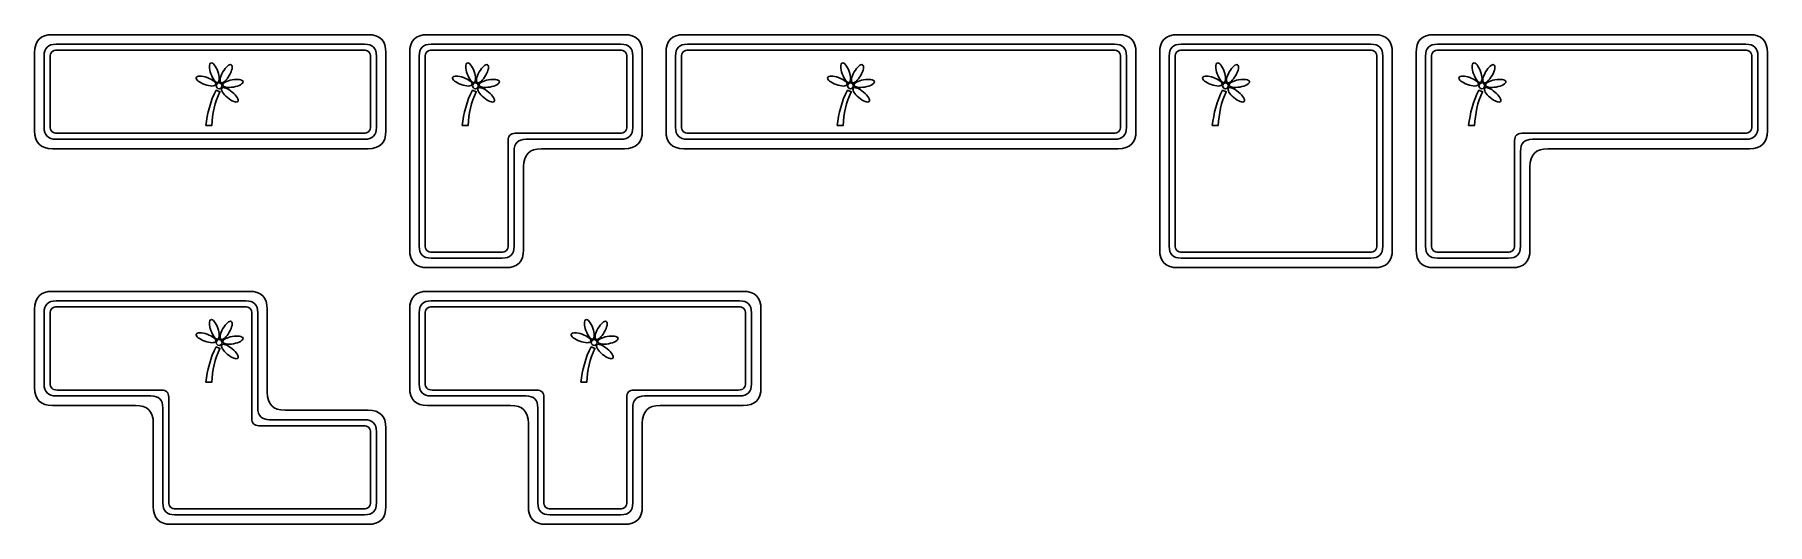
# Model space of a CAD drawing. Extents: x 4 to 296, y 4 to 86.
import ezdxf

# ---------------------------------------------------------------- set-up
doc = ezdxf.new("R2010")
doc.units = 0
doc.layers.add('CUT', color=1, linetype='CONTINUOUS')
doc.layers.add('RASTER', color=7, linetype='CONTINUOUS')

msp = doc.modelspace()

# ---------------------------------------------------------------- linework, layer by layer
at = {"layer": 'CUT'}
for points in [[(4, 83.4), (4.047, 84.103), (4.188, 84.713), (4.422, 85.228), (4.75, 85.65), (5.172, 85.978), (5.687, 86.213), (6.297, 86.353), (7, 86.4), (60.2, 86.4), (60.903, 86.353), (61.512, 86.213), (62.028, 85.978), (62.45, 85.65), (62.778, 85.228), (63.012, 84.713), (63.153, 84.103), (63.2, 83.4), (63.2, 70.2), (63.153, 69.497), (63.013, 68.888), (62.778, 68.372), (62.45, 67.95), (62.028, 67.622), (61.513, 67.388), (60.903, 67.247), (60.2, 67.2), (7, 67.2), (6.297, 67.247), (5.688, 67.388), (5.172, 67.622), (4.75, 67.95), (4.422, 68.372), (4.188, 68.888), (4.047, 69.497), (4, 70.2)], [(67.2, 83.4), (67.247, 84.103), (67.388, 84.713), (67.622, 85.228), (67.95, 85.65), (68.372, 85.978), (68.888, 86.213), (69.497, 86.353), (70.2, 86.4), (103.4, 86.4), (104.103, 86.353), (104.713, 86.213), (105.228, 85.978), (105.65, 85.65), (105.978, 85.228), (106.213, 84.713), (106.353, 84.103), (106.4, 83.4), (106.4, 70.2), (106.353, 69.497), (106.213, 68.888), (105.978, 68.372), (105.65, 67.95), (105.228, 67.622), (104.713, 67.388), (104.103, 67.247), (103.4, 67.2), (89.4, 67.2), (88.697, 67.153), (88.088, 67.013), (87.572, 66.778), (87.15, 66.45), (86.822, 66.028), (86.588, 65.513), (86.447, 64.903), (86.4, 64.2), (86.4, 50.2), (86.353, 49.497), (86.213, 48.888), (85.978, 48.372), (85.65, 47.95), (85.228, 47.622), (84.713, 47.388), (84.103, 47.247), (83.4, 47.2), (70.2, 47.2), (69.497, 47.247), (68.887, 47.388), (68.372, 47.622), (67.95, 47.95), (67.622, 48.372), (67.388, 48.888), (67.247, 49.497), (67.2, 50.2)], [(110.4, 83.4), (110.447, 84.103), (110.588, 84.713), (110.822, 85.228), (111.15, 85.65), (111.572, 85.978), (112.088, 86.213), (112.697, 86.353), (113.4, 86.4), (186.6, 86.4), (187.303, 86.353), (187.913, 86.213), (188.428, 85.978), (188.85, 85.65), (189.178, 85.228), (189.413, 84.713), (189.553, 84.103), (189.6, 83.4), (189.6, 70.2), (189.553, 69.497), (189.413, 68.888), (189.178, 68.372), (188.85, 67.95), (188.428, 67.622), (187.913, 67.388), (187.303, 67.247), (186.6, 67.2), (113.4, 67.2), (112.697, 67.247), (112.088, 67.388), (111.572, 67.622), (111.15, 67.95), (110.822, 68.372), (110.588, 68.888), (110.447, 69.497), (110.4, 70.2)], [(193.6, 83.4), (193.647, 84.103), (193.788, 84.713), (194.022, 85.228), (194.35, 85.65), (194.772, 85.978), (195.288, 86.213), (195.897, 86.353), (196.6, 86.4), (229.8, 86.4), (230.503, 86.353), (231.112, 86.213), (231.628, 85.978), (232.05, 85.65), (232.378, 85.228), (232.612, 84.713), (232.753, 84.103), (232.8, 83.4), (232.8, 50.2), (232.753, 49.497), (232.612, 48.888), (232.378, 48.372), (232.05, 47.95), (231.628, 47.622), (231.112, 47.388), (230.503, 47.247), (229.8, 47.2), (196.6, 47.2), (195.897, 47.247), (195.288, 47.388), (194.772, 47.622), (194.35, 47.95), (194.022, 48.372), (193.788, 48.888), (193.647, 49.497), (193.6, 50.2)], [(236.8, 83.4), (236.847, 84.103), (236.988, 84.713), (237.222, 85.228), (237.55, 85.65), (237.972, 85.978), (238.488, 86.213), (239.097, 86.353), (239.8, 86.4), (293, 86.4), (293.703, 86.353), (294.313, 86.213), (294.828, 85.978), (295.25, 85.65), (295.578, 85.228), (295.813, 84.713), (295.953, 84.103), (296, 83.4), (296, 70.2), (295.953, 69.497), (295.813, 68.888), (295.578, 68.372), (295.25, 67.95), (294.828, 67.622), (294.313, 67.388), (293.703, 67.247), (293, 67.2), (259, 67.2), (258.297, 67.153), (257.688, 67.013), (257.172, 66.778), (256.75, 66.45), (256.422, 66.028), (256.188, 65.513), (256.047, 64.903), (256, 64.2), (256, 50.2), (255.953, 49.497), (255.813, 48.888), (255.578, 48.372), (255.25, 47.95), (254.828, 47.622), (254.313, 47.388), (253.703, 47.247), (253, 47.2), (239.8, 47.2), (239.097, 47.247), (238.488, 47.388), (237.972, 47.622), (237.55, 47.95), (237.222, 48.372), (236.988, 48.888), (236.847, 49.497), (236.8, 50.2)], [(4, 40.2), (4.047, 40.903), (4.188, 41.513), (4.422, 42.028), (4.75, 42.45), (5.172, 42.778), (5.688, 43.013), (6.297, 43.153), (7, 43.2), (40.2, 43.2), (40.903, 43.153), (41.513, 43.013), (42.028, 42.778), (42.45, 42.45), (42.778, 42.028), (43.013, 41.513), (43.153, 40.903), (43.2, 40.2), (43.2, 26.2), (43.247, 25.497), (43.388, 24.888), (43.622, 24.372), (43.95, 23.95), (44.372, 23.622), (44.888, 23.388), (45.497, 23.247), (46.2, 23.2), (60.2, 23.2), (60.903, 23.153), (61.513, 23.013), (62.028, 22.778), (62.45, 22.45), (62.778, 22.028), (63.013, 21.513), (63.153, 20.903), (63.2, 20.2), (63.2, 7), (63.153, 6.297), (63.013, 5.688), (62.778, 5.172), (62.45, 4.75), (62.028, 4.422), (61.513, 4.188), (60.903, 4.047), (60.2, 4), (27, 4), (26.297, 4.047), (25.688, 4.188), (25.172, 4.422), (24.75, 4.75), (24.422, 5.172), (24.188, 5.688), (24.047, 6.297), (24, 7), (24, 21), (23.953, 21.703), (23.813, 22.313), (23.578, 22.828), (23.25, 23.25), (22.828, 23.578), (22.313, 23.813), (21.703, 23.953), (21, 24), (7, 24), (6.297, 24.047), (5.688, 24.188), (5.172, 24.422), (4.75, 24.75), (4.422, 25.172), (4.188, 25.688), (4.047, 26.297), (4, 27)], [(67.2, 40.2), (67.247, 40.903), (67.388, 41.513), (67.622, 42.028), (67.95, 42.45), (68.372, 42.778), (68.888, 43.013), (69.497, 43.153), (70.2, 43.2), (123.4, 43.2), (124.103, 43.153), (124.712, 43.013), (125.228, 42.778), (125.65, 42.45), (125.978, 42.028), (126.212, 41.513), (126.353, 40.903), (126.4, 40.2), (126.4, 27), (126.353, 26.297), (126.213, 25.688), (125.978, 25.172), (125.65, 24.75), (125.228, 24.422), (124.713, 24.188), (124.103, 24.047), (123.4, 24), (109.4, 24), (108.697, 23.953), (108.088, 23.813), (107.572, 23.578), (107.15, 23.25), (106.822, 22.828), (106.588, 22.313), (106.447, 21.703), (106.4, 21), (106.4, 7), (106.353, 6.297), (106.213, 5.688), (105.978, 5.172), (105.65, 4.75), (105.228, 4.422), (104.713, 4.188), (104.103, 4.047), (103.4, 4), (90.2, 4), (89.497, 4.047), (88.887, 4.188), (88.372, 4.422), (87.95, 4.75), (87.622, 5.172), (87.387, 5.688), (87.247, 6.297), (87.2, 7), (87.2, 21), (87.153, 21.703), (87.012, 22.313), (86.778, 22.828), (86.45, 23.25), (86.028, 23.578), (85.512, 23.813), (84.903, 23.953), (84.2, 24), (70.2, 24), (69.497, 24.047), (68.887, 24.188), (68.372, 24.422), (67.95, 24.75), (67.622, 25.172), (67.388, 25.688), (67.247, 26.297), (67.2, 27)]]:
    msp.add_lwpolyline(points, close=True, dxfattribs=at)
at = {"layer": 'RASTER'}
for points in [[(5.6, 82.8), (5.631, 83.269), (5.725, 83.675), (5.881, 84.019), (6.1, 84.3), (6.381, 84.519), (6.725, 84.675), (7.131, 84.769), (7.6, 84.8), (59.6, 84.8), (60.069, 84.769), (60.475, 84.675), (60.819, 84.519), (61.1, 84.3), (61.319, 84.019), (61.475, 83.675), (61.569, 83.269), (61.6, 82.8), (61.6, 70.8), (61.569, 70.331), (61.475, 69.925), (61.319, 69.581), (61.1, 69.3), (60.819, 69.081), (60.475, 68.925), (60.069, 68.831), (59.6, 68.8), (7.6, 68.8), (7.131, 68.831), (6.725, 68.925), (6.381, 69.081), (6.1, 69.3), (5.881, 69.581), (5.725, 69.925), (5.631, 70.331), (5.6, 70.8)], [(68.8, 82.8), (68.831, 83.269), (68.925, 83.675), (69.081, 84.019), (69.3, 84.3), (69.581, 84.519), (69.925, 84.675), (70.331, 84.769), (70.8, 84.8), (102.8, 84.8), (103.269, 84.769), (103.675, 84.675), (104.019, 84.519), (104.3, 84.3), (104.519, 84.019), (104.675, 83.675), (104.769, 83.269), (104.8, 82.8), (104.8, 70.8), (104.769, 70.331), (104.675, 69.925), (104.519, 69.581), (104.3, 69.3), (104.019, 69.081), (103.675, 68.925), (103.269, 68.831), (102.8, 68.8), (86.8, 68.8), (86.331, 68.769), (85.925, 68.675), (85.581, 68.519), (85.3, 68.3), (85.081, 68.019), (84.925, 67.675), (84.831, 67.269), (84.8, 66.8), (84.8, 50.8), (84.769, 50.331), (84.675, 49.925), (84.519, 49.581), (84.3, 49.3), (84.019, 49.081), (83.675, 48.925), (83.269, 48.831), (82.8, 48.8), (70.8, 48.8), (70.331, 48.831), (69.925, 48.925), (69.581, 49.081), (69.3, 49.3), (69.081, 49.581), (68.925, 49.925), (68.831, 50.331), (68.8, 50.8)], [(112, 82.8), (112.031, 83.269), (112.125, 83.675), (112.281, 84.019), (112.5, 84.3), (112.781, 84.519), (113.125, 84.675), (113.531, 84.769), (114, 84.8), (186, 84.8), (186.469, 84.769), (186.875, 84.675), (187.219, 84.519), (187.5, 84.3), (187.719, 84.019), (187.875, 83.675), (187.969, 83.269), (188, 82.8), (188, 70.8), (187.969, 70.331), (187.875, 69.925), (187.719, 69.581), (187.5, 69.3), (187.219, 69.081), (186.875, 68.925), (186.469, 68.831), (186, 68.8), (114, 68.8), (113.531, 68.831), (113.125, 68.925), (112.781, 69.081), (112.5, 69.3), (112.281, 69.581), (112.125, 69.925), (112.031, 70.331), (112, 70.8)], [(195.2, 82.8), (195.231, 83.269), (195.325, 83.675), (195.481, 84.019), (195.7, 84.3), (195.981, 84.519), (196.325, 84.675), (196.731, 84.769), (197.2, 84.8), (229.2, 84.8), (229.669, 84.769), (230.075, 84.675), (230.419, 84.519), (230.7, 84.3), (230.919, 84.019), (231.075, 83.675), (231.169, 83.269), (231.2, 82.8), (231.2, 50.8), (231.169, 50.331), (231.075, 49.925), (230.919, 49.581), (230.7, 49.3), (230.419, 49.081), (230.075, 48.925), (229.669, 48.831), (229.2, 48.8), (197.2, 48.8), (196.731, 48.831), (196.325, 48.925), (195.981, 49.081), (195.7, 49.3), (195.481, 49.581), (195.325, 49.925), (195.231, 50.331), (195.2, 50.8)], [(238.4, 82.8), (238.431, 83.269), (238.525, 83.675), (238.681, 84.019), (238.9, 84.3), (239.181, 84.519), (239.525, 84.675), (239.931, 84.769), (240.4, 84.8), (292.4, 84.8), (292.869, 84.769), (293.275, 84.675), (293.619, 84.519), (293.9, 84.3), (294.119, 84.019), (294.275, 83.675), (294.369, 83.269), (294.4, 82.8), (294.4, 70.8), (294.369, 70.331), (294.275, 69.925), (294.119, 69.581), (293.9, 69.3), (293.619, 69.081), (293.275, 68.925), (292.869, 68.831), (292.4, 68.8), (256.4, 68.8), (255.931, 68.769), (255.525, 68.675), (255.181, 68.519), (254.9, 68.3), (254.681, 68.019), (254.525, 67.675), (254.431, 67.269), (254.4, 66.8), (254.4, 50.8), (254.369, 50.331), (254.275, 49.925), (254.119, 49.581), (253.9, 49.3), (253.619, 49.081), (253.275, 48.925), (252.869, 48.831), (252.4, 48.8), (240.4, 48.8), (239.931, 48.831), (239.525, 48.925), (239.181, 49.081), (238.9, 49.3), (238.681, 49.581), (238.525, 49.925), (238.431, 50.331), (238.4, 50.8)], [(6.6, 82.6), (6.6, 71), (6.619, 70.719), (6.675, 70.475), (6.769, 70.269), (6.9, 70.1), (7.069, 69.969), (7.275, 69.875), (7.519, 69.819), (7.8, 69.8), (59.4, 69.8), (59.681, 69.819), (59.925, 69.875), (60.131, 69.969), (60.3, 70.1), (60.431, 70.269), (60.525, 70.475), (60.581, 70.719), (60.6, 71), (60.6, 82.6), (60.581, 82.881), (60.525, 83.125), (60.431, 83.331), (60.3, 83.5), (60.131, 83.631), (59.925, 83.725), (59.681, 83.781), (59.4, 83.8), (7.8, 83.8), (7.519, 83.781), (7.275, 83.725), (7.069, 83.631), (6.9, 83.5), (6.769, 83.331), (6.675, 83.125), (6.619, 82.881), (6.6, 82.6)], [(69.8, 82.6), (69.8, 51), (69.819, 50.719), (69.875, 50.475), (69.969, 50.269), (70.1, 50.1), (70.269, 49.969), (70.475, 49.875), (70.719, 49.819), (71, 49.8), (82.6, 49.8), (82.881, 49.819), (83.125, 49.875), (83.331, 49.969), (83.5, 50.1), (83.631, 50.269), (83.725, 50.475), (83.781, 50.719), (83.8, 51), (83.8, 68.6), (83.819, 68.881), (83.875, 69.125), (83.969, 69.331), (84.1, 69.5), (84.269, 69.631), (84.475, 69.725), (84.719, 69.781), (85, 69.8), (102.6, 69.8), (102.881, 69.819), (103.125, 69.875), (103.331, 69.969), (103.5, 70.1), (103.631, 70.269), (103.725, 70.475), (103.781, 70.719), (103.8, 71), (103.8, 82.6), (103.781, 82.881), (103.725, 83.125), (103.631, 83.331), (103.5, 83.5), (103.331, 83.631), (103.125, 83.725), (102.881, 83.781), (102.6, 83.8), (71, 83.8), (70.719, 83.781), (70.475, 83.725), (70.269, 83.631), (70.1, 83.5), (69.969, 83.331), (69.875, 83.125), (69.819, 82.881), (69.8, 82.6)], [(113, 82.6), (113, 71), (113.019, 70.719), (113.075, 70.475), (113.169, 70.269), (113.3, 70.1), (113.469, 69.969), (113.675, 69.875), (113.919, 69.819), (114.2, 69.8), (185.8, 69.8), (186.081, 69.819), (186.325, 69.875), (186.531, 69.969), (186.7, 70.1), (186.831, 70.269), (186.925, 70.475), (186.981, 70.719), (187, 71), (187, 82.6), (186.981, 82.881), (186.925, 83.125), (186.831, 83.331), (186.7, 83.5), (186.531, 83.631), (186.325, 83.725), (186.081, 83.781), (185.8, 83.8), (114.2, 83.8), (113.919, 83.781), (113.675, 83.725), (113.469, 83.631), (113.3, 83.5), (113.169, 83.331), (113.075, 83.125), (113.019, 82.881), (113, 82.6)], [(196.2, 82.6), (196.2, 51), (196.219, 50.719), (196.275, 50.475), (196.369, 50.269), (196.5, 50.1), (196.669, 49.969), (196.875, 49.875), (197.119, 49.819), (197.4, 49.8), (229, 49.8), (229.281, 49.819), (229.525, 49.875), (229.731, 49.969), (229.9, 50.1), (230.031, 50.269), (230.125, 50.475), (230.181, 50.719), (230.2, 51), (230.2, 82.6), (230.181, 82.881), (230.125, 83.125), (230.031, 83.331), (229.9, 83.5), (229.731, 83.631), (229.525, 83.725), (229.281, 83.781), (229, 83.8), (197.4, 83.8), (197.119, 83.781), (196.875, 83.725), (196.669, 83.631), (196.5, 83.5), (196.369, 83.331), (196.275, 83.125), (196.219, 82.881), (196.2, 82.6)], [(239.4, 82.6), (239.4, 51), (239.419, 50.719), (239.475, 50.475), (239.569, 50.269), (239.7, 50.1), (239.869, 49.969), (240.075, 49.875), (240.319, 49.819), (240.6, 49.8), (252.2, 49.8), (252.481, 49.819), (252.725, 49.875), (252.931, 49.969), (253.1, 50.1), (253.231, 50.269), (253.325, 50.475), (253.381, 50.719), (253.4, 51), (253.4, 68.6), (253.419, 68.881), (253.475, 69.125), (253.569, 69.331), (253.7, 69.5), (253.869, 69.631), (254.075, 69.725), (254.319, 69.781), (254.6, 69.8), (292.2, 69.8), (292.481, 69.819), (292.725, 69.875), (292.931, 69.969), (293.1, 70.1), (293.231, 70.269), (293.325, 70.475), (293.381, 70.719), (293.4, 71), (293.4, 82.6), (293.381, 82.881), (293.325, 83.125), (293.231, 83.331), (293.1, 83.5), (292.931, 83.631), (292.725, 83.725), (292.481, 83.781), (292.2, 83.8), (240.6, 83.8), (240.319, 83.781), (240.075, 83.725), (239.869, 83.631), (239.7, 83.5), (239.569, 83.331), (239.475, 83.125), (239.419, 82.881), (239.4, 82.6)], [(31.243, 79.192), (31.319, 79.297), (31.454, 79.372), (31.64, 79.416), (31.871, 79.43), (32.138, 79.413), (32.434, 79.366), (32.753, 79.288), (33.086, 79.18), (33.411, 79.049), (33.704, 78.904), (33.962, 78.749), (34.178, 78.59), (34.345, 78.431), (34.46, 78.277), (34.515, 78.134), (34.505, 78.004), (34.43, 77.899), (34.295, 77.824), (34.108, 77.78), (33.878, 77.766), (33.61, 77.783), (33.314, 77.83), (32.995, 77.907), (32.662, 78.015), (32.338, 78.147), (32.044, 78.292), (31.786, 78.447), (31.571, 78.606), (31.403, 78.764), (31.288, 78.918), (31.233, 79.062), (31.243, 79.192)], [(33.688, 81.637), (33.818, 81.647), (33.962, 81.592), (34.116, 81.477), (34.274, 81.309), (34.433, 81.094), (34.588, 80.836), (34.733, 80.542), (34.865, 80.218), (34.973, 79.885), (35.05, 79.566), (35.097, 79.27), (35.114, 79.002), (35.1, 78.772), (35.056, 78.585), (34.981, 78.45), (34.876, 78.375), (34.746, 78.365), (34.603, 78.42), (34.449, 78.535), (34.29, 78.702), (34.131, 78.918), (33.976, 79.176), (33.831, 79.469), (33.7, 79.794), (33.592, 80.127), (33.514, 80.446), (33.467, 80.742), (33.45, 81.009), (33.464, 81.24), (33.508, 81.426), (33.583, 81.561), (33.688, 81.637)], [(37.134, 81.336), (37.225, 81.243), (37.275, 81.097), (37.286, 80.906), (37.259, 80.676), (37.197, 80.416), (37.099, 80.132), (36.967, 79.832), (36.803, 79.522), (36.617, 79.226), (36.423, 78.962), (36.226, 78.735), (36.032, 78.55), (35.846, 78.412), (35.675, 78.326), (35.524, 78.297), (35.398, 78.329), (35.307, 78.422), (35.257, 78.568), (35.246, 78.759), (35.273, 78.988), (35.335, 79.249), (35.433, 79.533), (35.565, 79.833), (35.729, 80.142), (35.915, 80.439), (36.109, 80.703), (36.306, 80.93), (36.5, 81.115), (36.686, 81.252), (36.857, 81.338), (37.008, 81.368), (37.134, 81.336)], [(39.118, 78.503), (39.105, 78.373), (39.025, 78.241), (38.886, 78.11), (38.693, 77.983), (38.453, 77.863), (38.173, 77.756), (37.858, 77.664), (37.516, 77.591), (37.169, 77.542), (36.842, 77.521), (36.542, 77.526), (36.275, 77.556), (36.051, 77.61), (35.875, 77.686), (35.755, 77.783), (35.699, 77.9), (35.712, 78.029), (35.791, 78.161), (35.93, 78.293), (36.123, 78.42), (36.363, 78.539), (36.644, 78.646), (36.958, 78.739), (37.301, 78.812), (37.647, 78.86), (37.974, 78.881), (38.275, 78.876), (38.541, 78.846), (38.766, 78.792), (38.942, 78.717), (39.061, 78.619), (39.118, 78.503)], [(74.443, 79.192), (74.519, 79.297), (74.654, 79.372), (74.84, 79.416), (75.071, 79.43), (75.338, 79.413), (75.634, 79.366), (75.953, 79.288), (76.286, 79.18), (76.611, 79.049), (76.904, 78.904), (77.162, 78.749), (77.378, 78.59), (77.545, 78.431), (77.66, 78.277), (77.715, 78.134), (77.705, 78.004), (77.63, 77.899), (77.495, 77.824), (77.308, 77.78), (77.078, 77.766), (76.81, 77.783), (76.514, 77.83), (76.195, 77.907), (75.862, 78.015), (75.538, 78.147), (75.244, 78.292), (74.986, 78.447), (74.771, 78.606), (74.603, 78.764), (74.488, 78.918), (74.433, 79.062), (74.443, 79.192)], [(76.888, 81.637), (77.018, 81.647), (77.162, 81.592), (77.316, 81.477), (77.474, 81.309), (77.633, 81.094), (77.788, 80.836), (77.933, 80.542), (78.065, 80.218), (78.173, 79.885), (78.25, 79.566), (78.297, 79.27), (78.314, 79.002), (78.3, 78.772), (78.256, 78.585), (78.181, 78.45), (78.076, 78.375), (77.946, 78.365), (77.803, 78.42), (77.649, 78.535), (77.49, 78.702), (77.331, 78.918), (77.176, 79.176), (77.031, 79.469), (76.9, 79.794), (76.792, 80.127), (76.714, 80.446), (76.667, 80.742), (76.65, 81.009), (76.664, 81.24), (76.708, 81.426), (76.783, 81.561), (76.888, 81.637)], [(80.334, 81.336), (80.425, 81.243), (80.475, 81.097), (80.486, 80.906), (80.459, 80.676), (80.397, 80.416), (80.299, 80.132), (80.167, 79.832), (80.003, 79.522), (79.817, 79.226), (79.623, 78.962), (79.426, 78.735), (79.232, 78.55), (79.046, 78.412), (78.875, 78.326), (78.724, 78.297), (78.598, 78.329), (78.507, 78.422), (78.457, 78.568), (78.446, 78.759), (78.473, 78.988), (78.535, 79.249), (78.633, 79.533), (78.765, 79.833), (78.929, 80.142), (79.115, 80.439), (79.309, 80.703), (79.506, 80.93), (79.7, 81.115), (79.886, 81.252), (80.057, 81.338), (80.208, 81.368), (80.334, 81.336)], [(82.318, 78.503), (82.305, 78.373), (82.225, 78.241), (82.086, 78.11), (81.893, 77.983), (81.653, 77.863), (81.373, 77.756), (81.058, 77.664), (80.716, 77.591), (80.369, 77.542), (80.042, 77.521), (79.742, 77.526), (79.475, 77.556), (79.251, 77.61), (79.075, 77.686), (78.955, 77.783), (78.899, 77.9), (78.912, 78.029), (78.991, 78.161), (79.13, 78.293), (79.323, 78.42), (79.563, 78.539), (79.844, 78.646), (80.158, 78.739), (80.501, 78.812), (80.847, 78.86), (81.174, 78.881), (81.475, 78.876), (81.741, 78.846), (81.966, 78.792), (82.142, 78.717), (82.261, 78.619), (82.318, 78.503)], [(137.643, 79.192), (137.719, 79.297), (137.854, 79.372), (138.04, 79.416), (138.271, 79.43), (138.538, 79.413), (138.834, 79.366), (139.153, 79.288), (139.486, 79.18), (139.811, 79.049), (140.104, 78.904), (140.362, 78.749), (140.578, 78.59), (140.745, 78.431), (140.86, 78.277), (140.915, 78.134), (140.905, 78.004), (140.83, 77.899), (140.695, 77.824), (140.508, 77.78), (140.278, 77.766), (140.01, 77.783), (139.714, 77.83), (139.395, 77.907), (139.062, 78.015), (138.738, 78.147), (138.444, 78.292), (138.186, 78.447), (137.971, 78.606), (137.803, 78.764), (137.688, 78.918), (137.633, 79.062), (137.643, 79.192)], [(140.088, 81.637), (140.218, 81.647), (140.362, 81.592), (140.516, 81.477), (140.674, 81.309), (140.833, 81.094), (140.988, 80.836), (141.133, 80.542), (141.265, 80.218), (141.373, 79.885), (141.45, 79.566), (141.497, 79.27), (141.514, 79.002), (141.5, 78.772), (141.456, 78.585), (141.381, 78.45), (141.276, 78.375), (141.146, 78.365), (141.003, 78.42), (140.849, 78.535), (140.69, 78.702), (140.531, 78.918), (140.376, 79.176), (140.231, 79.469), (140.1, 79.794), (139.992, 80.127), (139.914, 80.446), (139.867, 80.742), (139.85, 81.009), (139.864, 81.24), (139.908, 81.426), (139.983, 81.561), (140.088, 81.637)], [(143.534, 81.336), (143.625, 81.243), (143.675, 81.097), (143.686, 80.906), (143.659, 80.676), (143.597, 80.416), (143.499, 80.132), (143.367, 79.832), (143.203, 79.522), (143.017, 79.226), (142.823, 78.962), (142.626, 78.735), (142.432, 78.55), (142.246, 78.412), (142.075, 78.326), (141.924, 78.297), (141.798, 78.329), (141.707, 78.422), (141.657, 78.568), (141.646, 78.759), (141.673, 78.988), (141.735, 79.249), (141.833, 79.533), (141.965, 79.833), (142.129, 80.142), (142.315, 80.439), (142.509, 80.703), (142.706, 80.93), (142.9, 81.115), (143.086, 81.252), (143.257, 81.338), (143.408, 81.368), (143.534, 81.336)], [(145.518, 78.503), (145.505, 78.373), (145.425, 78.241), (145.286, 78.11), (145.093, 77.983), (144.853, 77.863), (144.573, 77.756), (144.258, 77.664), (143.916, 77.591), (143.569, 77.542), (143.242, 77.521), (142.942, 77.526), (142.675, 77.556), (142.451, 77.61), (142.275, 77.686), (142.155, 77.783), (142.099, 77.9), (142.112, 78.029), (142.191, 78.161), (142.33, 78.293), (142.523, 78.42), (142.763, 78.539), (143.044, 78.646), (143.358, 78.739), (143.701, 78.812), (144.047, 78.86), (144.374, 78.881), (144.675, 78.876), (144.941, 78.846), (145.166, 78.792), (145.342, 78.717), (145.461, 78.619), (145.518, 78.503)], [(200.843, 79.192), (200.919, 79.297), (201.054, 79.372), (201.24, 79.416), (201.471, 79.43), (201.738, 79.413), (202.034, 79.366), (202.353, 79.288), (202.686, 79.18), (203.011, 79.049), (203.304, 78.904), (203.562, 78.749), (203.778, 78.59), (203.945, 78.431), (204.06, 78.277), (204.115, 78.134), (204.105, 78.004), (204.03, 77.899), (203.895, 77.824), (203.708, 77.78), (203.478, 77.766), (203.21, 77.783), (202.914, 77.83), (202.595, 77.907), (202.262, 78.015), (201.938, 78.147), (201.644, 78.292), (201.386, 78.447), (201.171, 78.606), (201.003, 78.764), (200.888, 78.918), (200.833, 79.062), (200.843, 79.192)], [(203.288, 81.637), (203.418, 81.647), (203.562, 81.592), (203.716, 81.477), (203.874, 81.309), (204.033, 81.094), (204.188, 80.836), (204.333, 80.542), (204.465, 80.218), (204.573, 79.885), (204.65, 79.566), (204.697, 79.27), (204.714, 79.002), (204.7, 78.772), (204.656, 78.585), (204.581, 78.45), (204.476, 78.375), (204.346, 78.365), (204.203, 78.42), (204.049, 78.535), (203.89, 78.702), (203.731, 78.918), (203.576, 79.176), (203.431, 79.469), (203.3, 79.794), (203.192, 80.127), (203.114, 80.446), (203.067, 80.742), (203.05, 81.009), (203.064, 81.24), (203.108, 81.426), (203.183, 81.561), (203.288, 81.637)], [(206.734, 81.336), (206.825, 81.243), (206.875, 81.097), (206.886, 80.906), (206.859, 80.676), (206.797, 80.416), (206.699, 80.132), (206.567, 79.832), (206.403, 79.522), (206.217, 79.226), (206.023, 78.962), (205.826, 78.735), (205.632, 78.55), (205.446, 78.412), (205.275, 78.326), (205.124, 78.297), (204.998, 78.329), (204.907, 78.422), (204.857, 78.568), (204.846, 78.759), (204.873, 78.988), (204.935, 79.249), (205.033, 79.533), (205.165, 79.833), (205.329, 80.142), (205.515, 80.439), (205.709, 80.703), (205.906, 80.93), (206.1, 81.115), (206.286, 81.252), (206.457, 81.338), (206.608, 81.368), (206.734, 81.336)], [(208.718, 78.503), (208.705, 78.373), (208.625, 78.241), (208.486, 78.11), (208.293, 77.983), (208.053, 77.863), (207.773, 77.756), (207.458, 77.664), (207.116, 77.591), (206.769, 77.542), (206.442, 77.521), (206.142, 77.526), (205.875, 77.556), (205.651, 77.61), (205.475, 77.686), (205.355, 77.783), (205.299, 77.9), (205.312, 78.029), (205.391, 78.161), (205.53, 78.293), (205.723, 78.42), (205.963, 78.539), (206.244, 78.646), (206.558, 78.739), (206.901, 78.812), (207.247, 78.86), (207.574, 78.881), (207.875, 78.876), (208.141, 78.846), (208.366, 78.792), (208.542, 78.717), (208.661, 78.619), (208.718, 78.503)], [(244.043, 79.192), (244.119, 79.297), (244.254, 79.372), (244.44, 79.416), (244.671, 79.43), (244.938, 79.413), (245.234, 79.366), (245.553, 79.288), (245.886, 79.18), (246.211, 79.049), (246.504, 78.904), (246.762, 78.749), (246.978, 78.59), (247.145, 78.431), (247.26, 78.277), (247.315, 78.134), (247.305, 78.004), (247.23, 77.899), (247.095, 77.824), (246.908, 77.78), (246.678, 77.766), (246.41, 77.783), (246.114, 77.83), (245.795, 77.907), (245.462, 78.015), (245.138, 78.147), (244.844, 78.292), (244.586, 78.447), (244.371, 78.606), (244.203, 78.764), (244.088, 78.918), (244.033, 79.062), (244.043, 79.192)], [(246.488, 81.637), (246.618, 81.647), (246.762, 81.592), (246.916, 81.477), (247.074, 81.309), (247.233, 81.094), (247.388, 80.836), (247.533, 80.542), (247.665, 80.218), (247.773, 79.885), (247.85, 79.566), (247.897, 79.27), (247.914, 79.002), (247.9, 78.772), (247.856, 78.585), (247.781, 78.45), (247.676, 78.375), (247.546, 78.365), (247.403, 78.42), (247.249, 78.535), (247.09, 78.702), (246.931, 78.918), (246.776, 79.176), (246.631, 79.469), (246.5, 79.794), (246.392, 80.127), (246.314, 80.446), (246.267, 80.742), (246.25, 81.009), (246.264, 81.24), (246.308, 81.426), (246.383, 81.561), (246.488, 81.637)], [(249.934, 81.336), (250.025, 81.243), (250.075, 81.097), (250.086, 80.906), (250.059, 80.676), (249.997, 80.416), (249.899, 80.132), (249.767, 79.832), (249.603, 79.522), (249.417, 79.226), (249.223, 78.962), (249.026, 78.735), (248.832, 78.55), (248.646, 78.412), (248.475, 78.326), (248.324, 78.297), (248.198, 78.329), (248.107, 78.422), (248.057, 78.568), (248.046, 78.759), (248.073, 78.988), (248.135, 79.249), (248.233, 79.533), (248.365, 79.833), (248.529, 80.142), (248.715, 80.439), (248.909, 80.703), (249.106, 80.93), (249.3, 81.115), (249.486, 81.252), (249.657, 81.338), (249.808, 81.368), (249.934, 81.336)], [(251.918, 78.503), (251.905, 78.373), (251.825, 78.241), (251.686, 78.11), (251.493, 77.983), (251.253, 77.863), (250.973, 77.756), (250.658, 77.664), (250.316, 77.591), (249.969, 77.542), (249.642, 77.521), (249.342, 77.526), (249.075, 77.556), (248.851, 77.61), (248.675, 77.686), (248.555, 77.783), (248.499, 77.9), (248.512, 78.029), (248.591, 78.161), (248.73, 78.293), (248.923, 78.42), (249.163, 78.539), (249.444, 78.646), (249.758, 78.739), (250.101, 78.812), (250.447, 78.86), (250.774, 78.881), (251.075, 78.876), (251.341, 78.846), (251.566, 78.792), (251.742, 78.717), (251.861, 78.619), (251.918, 78.503)], [(32.856, 71.096), (32.961, 71.85), (33.092, 72.619), (33.253, 73.393), (33.445, 74.165), (33.672, 74.925), (33.937, 75.665), (34.243, 76.375), (34.592, 77.048), (35.212, 76.8), (34.909, 76.138), (34.65, 75.455), (34.432, 74.755), (34.251, 74.041), (34.105, 73.315), (33.991, 72.58), (33.907, 71.84), (33.848, 71.096)], [(38.223, 75.162), (38.115, 75.089), (37.963, 75.065), (37.773, 75.087), (37.551, 75.153), (37.306, 75.26), (37.043, 75.406), (36.77, 75.587), (36.494, 75.803), (36.234, 76.037), (36.008, 76.274), (35.819, 76.508), (35.671, 76.731), (35.567, 76.937), (35.512, 77.121), (35.51, 77.275), (35.563, 77.393), (35.67, 77.467), (35.823, 77.491), (36.013, 77.468), (36.234, 77.402), (36.48, 77.295), (36.742, 77.15), (37.015, 76.968), (37.291, 76.753), (37.551, 76.518), (37.778, 76.281), (37.967, 76.048), (38.115, 75.824), (38.218, 75.618), (38.273, 75.434), (38.276, 75.28), (38.223, 75.162)], [(76.056, 71.096), (76.161, 71.85), (76.292, 72.619), (76.453, 73.393), (76.645, 74.165), (76.872, 74.925), (77.137, 75.665), (77.443, 76.375), (77.792, 77.048), (78.412, 76.8), (78.109, 76.138), (77.85, 75.455), (77.632, 74.755), (77.451, 74.041), (77.305, 73.315), (77.191, 72.58), (77.107, 71.84), (77.048, 71.096)], [(81.423, 75.162), (81.315, 75.089), (81.163, 75.065), (80.973, 75.087), (80.751, 75.153), (80.506, 75.26), (80.243, 75.406), (79.97, 75.587), (79.694, 75.803), (79.434, 76.037), (79.208, 76.274), (79.019, 76.508), (78.871, 76.731), (78.767, 76.937), (78.712, 77.121), (78.71, 77.275), (78.763, 77.393), (78.87, 77.467), (79.023, 77.491), (79.213, 77.468), (79.434, 77.402), (79.68, 77.295), (79.942, 77.15), (80.215, 76.968), (80.491, 76.753), (80.751, 76.518), (80.978, 76.281), (81.167, 76.048), (81.315, 75.824), (81.418, 75.618), (81.473, 75.434), (81.476, 75.28), (81.423, 75.162)], [(139.256, 71.096), (139.361, 71.85), (139.492, 72.619), (139.653, 73.393), (139.845, 74.165), (140.072, 74.925), (140.337, 75.665), (140.643, 76.375), (140.992, 77.048), (141.612, 76.8), (141.309, 76.138), (141.05, 75.455), (140.832, 74.755), (140.651, 74.041), (140.505, 73.315), (140.391, 72.58), (140.307, 71.84), (140.248, 71.096)], [(144.623, 75.162), (144.515, 75.089), (144.363, 75.065), (144.173, 75.087), (143.951, 75.153), (143.706, 75.26), (143.443, 75.406), (143.17, 75.587), (142.894, 75.803), (142.634, 76.037), (142.408, 76.274), (142.219, 76.508), (142.071, 76.731), (141.967, 76.937), (141.912, 77.121), (141.91, 77.275), (141.963, 77.393), (142.07, 77.467), (142.223, 77.491), (142.413, 77.468), (142.634, 77.402), (142.88, 77.295), (143.142, 77.15), (143.415, 76.968), (143.691, 76.753), (143.951, 76.518), (144.178, 76.281), (144.367, 76.048), (144.515, 75.824), (144.618, 75.618), (144.673, 75.434), (144.676, 75.28), (144.623, 75.162)], [(202.456, 71.096), (202.561, 71.85), (202.692, 72.619), (202.853, 73.393), (203.045, 74.165), (203.272, 74.925), (203.537, 75.665), (203.843, 76.375), (204.192, 77.048), (204.812, 76.8), (204.509, 76.138), (204.25, 75.455), (204.032, 74.755), (203.851, 74.041), (203.705, 73.315), (203.591, 72.58), (203.507, 71.84), (203.448, 71.096)], [(207.823, 75.162), (207.715, 75.089), (207.563, 75.065), (207.373, 75.087), (207.151, 75.153), (206.906, 75.26), (206.643, 75.406), (206.37, 75.587), (206.094, 75.803), (205.834, 76.037), (205.608, 76.274), (205.419, 76.508), (205.271, 76.731), (205.167, 76.937), (205.112, 77.121), (205.11, 77.275), (205.163, 77.393), (205.27, 77.467), (205.423, 77.491), (205.613, 77.468), (205.834, 77.402), (206.08, 77.295), (206.342, 77.15), (206.615, 76.968), (206.891, 76.753), (207.151, 76.518), (207.378, 76.281), (207.567, 76.048), (207.715, 75.824), (207.818, 75.618), (207.873, 75.434), (207.876, 75.28), (207.823, 75.162)], [(245.656, 71.096), (245.761, 71.85), (245.892, 72.619), (246.053, 73.393), (246.245, 74.165), (246.472, 74.925), (246.737, 75.665), (247.043, 76.375), (247.392, 77.048), (248.012, 76.8), (247.709, 76.138), (247.45, 75.455), (247.232, 74.755), (247.051, 74.041), (246.905, 73.315), (246.791, 72.58), (246.707, 71.84), (246.648, 71.096)], [(251.023, 75.162), (250.915, 75.089), (250.763, 75.065), (250.573, 75.087), (250.351, 75.153), (250.106, 75.26), (249.843, 75.406), (249.57, 75.587), (249.294, 75.803), (249.034, 76.037), (248.808, 76.274), (248.619, 76.508), (248.471, 76.731), (248.367, 76.937), (248.312, 77.121), (248.31, 77.275), (248.363, 77.393), (248.47, 77.467), (248.623, 77.491), (248.813, 77.468), (249.034, 77.402), (249.28, 77.295), (249.542, 77.15), (249.815, 76.968), (250.091, 76.753), (250.351, 76.518), (250.578, 76.281), (250.767, 76.048), (250.915, 75.824), (251.018, 75.618), (251.073, 75.434), (251.076, 75.28), (251.023, 75.162)], [(5.6, 39.6), (5.631, 40.069), (5.725, 40.475), (5.881, 40.819), (6.1, 41.1), (6.381, 41.319), (6.725, 41.475), (7.131, 41.569), (7.6, 41.6), (39.6, 41.6), (40.069, 41.569), (40.475, 41.475), (40.819, 41.319), (41.1, 41.1), (41.319, 40.819), (41.475, 40.475), (41.569, 40.069), (41.6, 39.6), (41.6, 23.6), (41.631, 23.131), (41.725, 22.725), (41.881, 22.381), (42.1, 22.1), (42.381, 21.881), (42.725, 21.725), (43.131, 21.631), (43.6, 21.6), (59.6, 21.6), (60.069, 21.569), (60.475, 21.475), (60.819, 21.319), (61.1, 21.1), (61.319, 20.819), (61.475, 20.475), (61.569, 20.069), (61.6, 19.6), (61.6, 7.6), (61.569, 7.131), (61.475, 6.725), (61.319, 6.381), (61.1, 6.1), (60.819, 5.881), (60.475, 5.725), (60.069, 5.631), (59.6, 5.6), (27.6, 5.6), (27.131, 5.631), (26.725, 5.725), (26.381, 5.881), (26.1, 6.1), (25.881, 6.381), (25.725, 6.725), (25.631, 7.131), (25.6, 7.6), (25.6, 23.6), (25.569, 24.069), (25.475, 24.475), (25.319, 24.819), (25.1, 25.1), (24.819, 25.319), (24.475, 25.475), (24.069, 25.569), (23.6, 25.6), (7.6, 25.6), (7.131, 25.631), (6.725, 25.725), (6.381, 25.881), (6.1, 26.1), (5.881, 26.381), (5.725, 26.725), (5.631, 27.131), (5.6, 27.6)], [(68.8, 39.6), (68.831, 40.069), (68.925, 40.475), (69.081, 40.819), (69.3, 41.1), (69.581, 41.319), (69.925, 41.475), (70.331, 41.569), (70.8, 41.6), (122.8, 41.6), (123.269, 41.569), (123.675, 41.475), (124.019, 41.319), (124.3, 41.1), (124.519, 40.819), (124.675, 40.475), (124.769, 40.069), (124.8, 39.6), (124.8, 27.6), (124.769, 27.131), (124.675, 26.725), (124.519, 26.381), (124.3, 26.1), (124.019, 25.881), (123.675, 25.725), (123.269, 25.631), (122.8, 25.6), (106.8, 25.6), (106.331, 25.569), (105.925, 25.475), (105.581, 25.319), (105.3, 25.1), (105.081, 24.819), (104.925, 24.475), (104.831, 24.069), (104.8, 23.6), (104.8, 7.6), (104.769, 7.131), (104.675, 6.725), (104.519, 6.381), (104.3, 6.1), (104.019, 5.881), (103.675, 5.725), (103.269, 5.631), (102.8, 5.6), (90.8, 5.6), (90.331, 5.631), (89.925, 5.725), (89.581, 5.881), (89.3, 6.1), (89.081, 6.381), (88.925, 6.725), (88.831, 7.131), (88.8, 7.6), (88.8, 23.6), (88.769, 24.069), (88.675, 24.475), (88.519, 24.819), (88.3, 25.1), (88.019, 25.319), (87.675, 25.475), (87.269, 25.569), (86.8, 25.6), (70.8, 25.6), (70.331, 25.631), (69.925, 25.725), (69.581, 25.881), (69.3, 26.1), (69.081, 26.381), (68.925, 26.725), (68.831, 27.131), (68.8, 27.6)], [(6.6, 39.4), (6.6, 27.8), (6.619, 27.519), (6.675, 27.275), (6.769, 27.069), (6.9, 26.9), (7.069, 26.769), (7.275, 26.675), (7.519, 26.619), (7.8, 26.6), (25.4, 26.6), (25.681, 26.581), (25.925, 26.525), (26.131, 26.431), (26.3, 26.3), (26.431, 26.131), (26.525, 25.925), (26.581, 25.681), (26.6, 25.4), (26.6, 7.8), (26.619, 7.519), (26.675, 7.275), (26.769, 7.069), (26.9, 6.9), (27.069, 6.769), (27.275, 6.675), (27.519, 6.619), (27.8, 6.6), (59.4, 6.6), (59.681, 6.619), (59.925, 6.675), (60.131, 6.769), (60.3, 6.9), (60.431, 7.069), (60.525, 7.275), (60.581, 7.519), (60.6, 7.8), (60.6, 19.4), (60.581, 19.681), (60.525, 19.925), (60.431, 20.131), (60.3, 20.3), (60.131, 20.431), (59.925, 20.525), (59.681, 20.581), (59.4, 20.6), (41.8, 20.6), (41.519, 20.619), (41.275, 20.675), (41.069, 20.769), (40.9, 20.9), (40.769, 21.069), (40.675, 21.275), (40.619, 21.519), (40.6, 21.8), (40.6, 39.4), (40.581, 39.681), (40.525, 39.925), (40.431, 40.131), (40.3, 40.3), (40.131, 40.431), (39.925, 40.525), (39.681, 40.581), (39.4, 40.6), (7.8, 40.6), (7.519, 40.581), (7.275, 40.525), (7.069, 40.431), (6.9, 40.3), (6.769, 40.131), (6.675, 39.925), (6.619, 39.681), (6.6, 39.4)], [(33.688, 38.437), (33.818, 38.447), (33.962, 38.392), (34.116, 38.277), (34.274, 38.109), (34.433, 37.894), (34.588, 37.636), (34.733, 37.342), (34.865, 37.018), (34.973, 36.685), (35.05, 36.366), (35.097, 36.07), (35.114, 35.802), (35.1, 35.572), (35.056, 35.385), (34.981, 35.25), (34.876, 35.175), (34.746, 35.165), (34.603, 35.22), (34.449, 35.335), (34.29, 35.502), (34.131, 35.718), (33.976, 35.976), (33.831, 36.269), (33.7, 36.594), (33.592, 36.927), (33.514, 37.246), (33.467, 37.542), (33.45, 37.809), (33.464, 38.04), (33.508, 38.226), (33.583, 38.361), (33.688, 38.437)], [(37.134, 38.136), (37.225, 38.043), (37.275, 37.897), (37.286, 37.706), (37.259, 37.476), (37.197, 37.216), (37.099, 36.932), (36.967, 36.632), (36.803, 36.322), (36.617, 36.026), (36.423, 35.762), (36.226, 35.535), (36.032, 35.35), (35.846, 35.212), (35.675, 35.126), (35.524, 35.097), (35.398, 35.129), (35.307, 35.222), (35.257, 35.368), (35.246, 35.559), (35.273, 35.788), (35.335, 36.049), (35.433, 36.333), (35.565, 36.633), (35.729, 36.942), (35.915, 37.239), (36.109, 37.503), (36.306, 37.73), (36.5, 37.915), (36.686, 38.052), (36.857, 38.138), (37.008, 38.168), (37.134, 38.136)], [(69.8, 39.4), (69.8, 27.8), (69.819, 27.519), (69.875, 27.275), (69.969, 27.069), (70.1, 26.9), (70.269, 26.769), (70.475, 26.675), (70.719, 26.619), (71, 26.6), (88.6, 26.6), (88.881, 26.581), (89.125, 26.525), (89.331, 26.431), (89.5, 26.3), (89.631, 26.131), (89.725, 25.925), (89.781, 25.681), (89.8, 25.4), (89.8, 7.8), (89.819, 7.519), (89.875, 7.275), (89.969, 7.069), (90.1, 6.9), (90.269, 6.769), (90.475, 6.675), (90.719, 6.619), (91, 6.6), (102.6, 6.6), (102.881, 6.619), (103.125, 6.675), (103.331, 6.769), (103.5, 6.9), (103.631, 7.069), (103.725, 7.275), (103.781, 7.519), (103.8, 7.8), (103.8, 25.4), (103.819, 25.681), (103.875, 25.925), (103.969, 26.131), (104.1, 26.3), (104.269, 26.431), (104.475, 26.525), (104.719, 26.581), (105, 26.6), (122.6, 26.6), (122.881, 26.619), (123.125, 26.675), (123.331, 26.769), (123.5, 26.9), (123.631, 27.069), (123.725, 27.275), (123.781, 27.519), (123.8, 27.8), (123.8, 39.4), (123.781, 39.681), (123.725, 39.925), (123.631, 40.131), (123.5, 40.3), (123.331, 40.431), (123.125, 40.525), (122.881, 40.581), (122.6, 40.6), (71, 40.6), (70.719, 40.581), (70.475, 40.525), (70.269, 40.431), (70.1, 40.3), (69.969, 40.131), (69.875, 39.925), (69.819, 39.681), (69.8, 39.4)], [(96.888, 38.437), (97.018, 38.447), (97.162, 38.392), (97.316, 38.277), (97.474, 38.109), (97.633, 37.894), (97.788, 37.636), (97.933, 37.342), (98.065, 37.018), (98.173, 36.685), (98.25, 36.366), (98.297, 36.07), (98.314, 35.802), (98.3, 35.572), (98.256, 35.385), (98.181, 35.25), (98.076, 35.175), (97.946, 35.165), (97.803, 35.22), (97.649, 35.335), (97.49, 35.502), (97.331, 35.718), (97.176, 35.976), (97.031, 36.269), (96.9, 36.594), (96.792, 36.927), (96.714, 37.246), (96.667, 37.542), (96.65, 37.809), (96.664, 38.04), (96.708, 38.226), (96.783, 38.361), (96.888, 38.437)], [(100.334, 38.136), (100.425, 38.043), (100.475, 37.897), (100.486, 37.706), (100.459, 37.476), (100.397, 37.216), (100.299, 36.932), (100.167, 36.632), (100.003, 36.322), (99.817, 36.026), (99.623, 35.762), (99.426, 35.535), (99.232, 35.35), (99.046, 35.212), (98.875, 35.126), (98.724, 35.097), (98.598, 35.129), (98.507, 35.222), (98.457, 35.368), (98.446, 35.559), (98.473, 35.788), (98.535, 36.049), (98.633, 36.333), (98.765, 36.633), (98.929, 36.942), (99.115, 37.239), (99.309, 37.503), (99.506, 37.73), (99.7, 37.915), (99.886, 38.052), (100.057, 38.138), (100.208, 38.168), (100.334, 38.136)], [(31.243, 35.992), (31.319, 36.097), (31.454, 36.172), (31.64, 36.216), (31.871, 36.23), (32.138, 36.213), (32.434, 36.166), (32.753, 36.088), (33.086, 35.98), (33.411, 35.849), (33.704, 35.704), (33.962, 35.549), (34.178, 35.39), (34.345, 35.231), (34.46, 35.077), (34.515, 34.934), (34.505, 34.804), (34.43, 34.699), (34.295, 34.624), (34.108, 34.58), (33.878, 34.566), (33.61, 34.583), (33.314, 34.63), (32.995, 34.707), (32.662, 34.815), (32.338, 34.947), (32.044, 35.092), (31.786, 35.247), (31.571, 35.406), (31.403, 35.564), (31.288, 35.718), (31.233, 35.862), (31.243, 35.992)], [(39.118, 35.303), (39.105, 35.173), (39.025, 35.041), (38.886, 34.91), (38.693, 34.783), (38.453, 34.663), (38.173, 34.556), (37.858, 34.464), (37.516, 34.391), (37.169, 34.342), (36.842, 34.321), (36.542, 34.326), (36.275, 34.356), (36.051, 34.41), (35.875, 34.486), (35.755, 34.583), (35.699, 34.7), (35.712, 34.829), (35.791, 34.961), (35.93, 35.093), (36.123, 35.22), (36.363, 35.339), (36.644, 35.446), (36.958, 35.539), (37.301, 35.612), (37.647, 35.66), (37.974, 35.681), (38.275, 35.676), (38.541, 35.646), (38.766, 35.592), (38.942, 35.517), (39.061, 35.419), (39.118, 35.303)], [(94.443, 35.992), (94.519, 36.097), (94.654, 36.172), (94.84, 36.216), (95.071, 36.23), (95.338, 36.213), (95.634, 36.166), (95.953, 36.088), (96.286, 35.98), (96.611, 35.849), (96.904, 35.704), (97.162, 35.549), (97.378, 35.39), (97.545, 35.231), (97.66, 35.077), (97.715, 34.934), (97.705, 34.804), (97.63, 34.699), (97.495, 34.624), (97.308, 34.58), (97.078, 34.566), (96.81, 34.583), (96.514, 34.63), (96.195, 34.707), (95.862, 34.815), (95.538, 34.947), (95.244, 35.092), (94.986, 35.247), (94.771, 35.406), (94.603, 35.564), (94.488, 35.718), (94.433, 35.862), (94.443, 35.992)], [(102.318, 35.303), (102.305, 35.173), (102.225, 35.041), (102.086, 34.91), (101.893, 34.783), (101.653, 34.663), (101.373, 34.556), (101.058, 34.464), (100.716, 34.391), (100.369, 34.342), (100.042, 34.321), (99.742, 34.326), (99.475, 34.356), (99.251, 34.41), (99.075, 34.486), (98.955, 34.583), (98.899, 34.7), (98.912, 34.829), (98.991, 34.961), (99.13, 35.093), (99.323, 35.22), (99.563, 35.339), (99.844, 35.446), (100.158, 35.539), (100.501, 35.612), (100.847, 35.66), (101.174, 35.681), (101.475, 35.676), (101.741, 35.646), (101.966, 35.592), (102.142, 35.517), (102.261, 35.419), (102.318, 35.303)], [(32.856, 27.896), (32.961, 28.65), (33.092, 29.419), (33.253, 30.193), (33.445, 30.965), (33.672, 31.725), (33.937, 32.465), (34.243, 33.175), (34.592, 33.848), (35.212, 33.6), (34.909, 32.938), (34.65, 32.255), (34.432, 31.555), (34.251, 30.841), (34.105, 30.115), (33.991, 29.38), (33.907, 28.64), (33.848, 27.896)], [(38.223, 31.962), (38.115, 31.889), (37.963, 31.865), (37.773, 31.887), (37.551, 31.953), (37.306, 32.06), (37.043, 32.206), (36.77, 32.387), (36.494, 32.603), (36.234, 32.837), (36.008, 33.074), (35.819, 33.308), (35.671, 33.531), (35.567, 33.737), (35.512, 33.921), (35.51, 34.075), (35.563, 34.193), (35.67, 34.267), (35.823, 34.291), (36.013, 34.268), (36.234, 34.202), (36.48, 34.095), (36.742, 33.95), (37.015, 33.768), (37.291, 33.553), (37.551, 33.318), (37.778, 33.081), (37.967, 32.848), (38.115, 32.624), (38.218, 32.418), (38.273, 32.234), (38.276, 32.08), (38.223, 31.962)], [(96.056, 27.896), (96.161, 28.65), (96.292, 29.419), (96.453, 30.193), (96.645, 30.965), (96.872, 31.725), (97.137, 32.465), (97.443, 33.175), (97.792, 33.848), (98.412, 33.6), (98.109, 32.938), (97.85, 32.255), (97.632, 31.555), (97.451, 30.841), (97.305, 30.115), (97.191, 29.38), (97.107, 28.64), (97.048, 27.896)], [(101.423, 31.962), (101.315, 31.889), (101.163, 31.865), (100.973, 31.887), (100.751, 31.953), (100.506, 32.06), (100.243, 32.206), (99.97, 32.387), (99.694, 32.603), (99.434, 32.837), (99.208, 33.074), (99.019, 33.308), (98.871, 33.531), (98.767, 33.737), (98.712, 33.921), (98.71, 34.075), (98.763, 34.193), (98.87, 34.267), (99.023, 34.291), (99.213, 34.268), (99.434, 34.202), (99.68, 34.095), (99.942, 33.95), (100.215, 33.768), (100.491, 33.553), (100.751, 33.318), (100.978, 33.081), (101.167, 32.848), (101.315, 32.624), (101.418, 32.418), (101.473, 32.234), (101.476, 32.08), (101.423, 31.962)]]:
    msp.add_lwpolyline(points, close=True, dxfattribs=at)
for centre in [(35.088, 77.792), (78.288, 77.792), (141.488, 77.792), (204.688, 77.792), (247.888, 77.792), (35.088, 34.592), (98.288, 34.592)]:
    msp.add_circle(centre, 0.496, dxfattribs=at)

doc.saveas('drawing.dxf')
